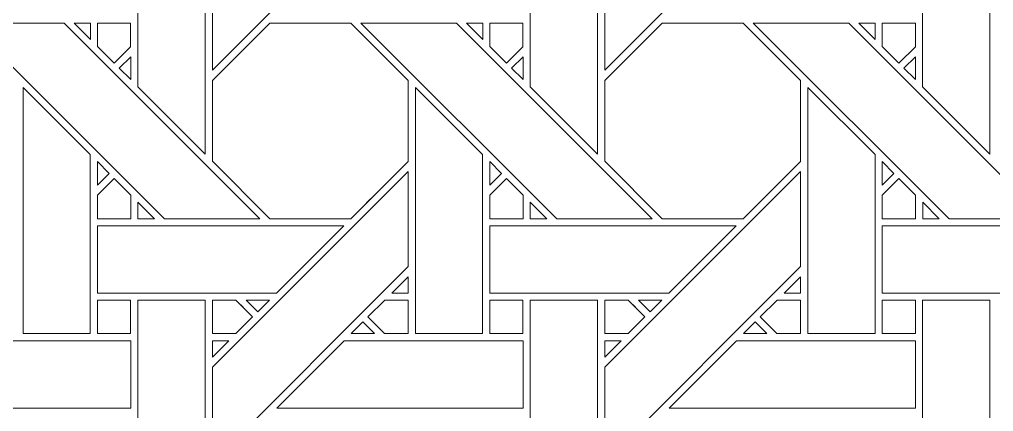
# Model space of a CAD drawing. Header units: inches. Extents: x 2.4 to 22.4, y -0.9 to 19.1.
# Drawn here: x 7.41 to 9.766, y 13.61 to 14.558 of the extents above; entities that cross this region are included whole.
import ezdxf

# ---------------------------------------------------------------- set-up
doc = ezdxf.new("R2010")
doc.units = ezdxf.units.IN
doc.header["$MEASUREMENT"] = 0
doc.layers.add('Design', color=7, linetype='Continuous', lineweight=0)

msp = doc.modelspace()

# ---------------------------------------------------------------- linework, layer by layer
at = {"layer": 'Design'}
for points, knots in [([(12.3829, 19.0948), (6.86, 19.0948), (2.3829, 14.6176), (2.3829, 9.0948), (2.3829, 3.5719), (6.86, -0.9052), (12.3829, -0.9052), (17.9057, -0.9052), (22.3829, 3.5719), (22.3829, 9.0948), (22.3829, 14.6176), (17.9057, 19.0948), (12.3829, 19.0948)], [0, 0, 0, 0, 1, 1, 1, 2, 2, 2, 3, 3, 3, 4, 4, 4, 4]), ([(12.3829, 17.972), (7.4801, 17.972), (3.5056, 13.9975), (3.5056, 9.0948), (3.5056, 4.192), (7.4801, 0.2175), (12.3829, 0.2175), (17.2856, 0.2175), (21.2601, 4.192), (21.2601, 9.0948), (21.2601, 13.9975), (17.2856, 17.972), (12.3829, 17.972)], [0, 0, 0, 0, 1, 1, 1, 2, 2, 2, 3, 3, 3, 4, 4, 4, 4]), ([(8.3504, 14.909), (8.3504, 14.909), (7.8768, 14.4354), (7.8768, 14.4354), (7.8768, 14.4354), (7.8768, 14.6655), (7.8768, 14.6655), (7.8768, 14.6655), (8.3504, 15.139), (8.3504, 15.139), (8.3504, 15.139), (8.3504, 14.909), (8.3504, 14.909)], [0, 0, 0, 0, 1, 1, 1, 2, 2, 2, 3, 3, 3, 4, 4, 4, 4]), ([(9.2992, 14.909), (9.2992, 14.909), (8.8255, 14.4354), (8.8255, 14.4354), (8.8255, 14.4354), (8.8255, 14.6655), (8.8255, 14.6655), (8.8255, 14.6655), (9.2992, 15.139), (9.2992, 15.139), (9.2992, 15.139), (9.2992, 14.909), (9.2992, 14.909)], [0, 0, 0, 0, 1, 1, 1, 2, 2, 2, 3, 3, 3, 4, 4, 4, 4]), ([(7.6967, 14.3954), (7.6967, 14.3954), (7.6967, 14.8276), (7.6967, 14.8276), (7.6967, 14.8276), (7.8596, 14.8276), (7.8596, 14.8276), (7.8596, 14.8276), (7.8596, 14.2324), (7.8596, 14.2324), (7.8596, 14.2324), (7.6967, 14.3954), (7.6967, 14.3954)], [0, 0, 0, 0, 1, 1, 1, 2, 2, 2, 3, 3, 3, 4, 4, 4, 4]), ([(8.8083, 14.8276), (8.8083, 14.8276), (8.8083, 14.2324), (8.8083, 14.2324), (8.8083, 14.2324), (8.6454, 14.3954), (8.6454, 14.3954), (8.6454, 14.3954), (8.6454, 14.8276), (8.6454, 14.8276), (8.6454, 14.8276), (8.8083, 14.8276), (8.8083, 14.8276)], [0, 0, 0, 0, 1, 1, 1, 2, 2, 2, 3, 3, 3, 4, 4, 4, 4]), ([(9.5942, 14.3954), (9.5942, 14.3954), (9.5942, 14.8276), (9.5942, 14.8276), (9.5942, 14.8276), (9.7571, 14.8276), (9.7571, 14.8276), (9.7571, 14.8276), (9.7571, 14.2324), (9.7571, 14.2324), (9.7571, 14.2324), (9.5942, 14.3954), (9.5942, 14.3954)], [0, 0, 0, 0, 1, 1, 1, 2, 2, 2, 3, 3, 3, 4, 4, 4, 4]), ([(7.9918, 14.076), (7.9918, 14.076), (7.7607, 14.076), (7.7607, 14.076), (7.7607, 14.076), (7.2872, 14.5497), (7.2872, 14.5497), (7.2872, 14.5497), (7.5181, 14.5497), (7.5181, 14.5497), (7.5181, 14.5497), (7.9918, 14.076), (7.9918, 14.076)], [0, 0, 0, 0, 1, 1, 1, 2, 2, 2, 3, 3, 3, 4, 4, 4, 4]), ([(7.5422, 14.5497), (7.5422, 14.5497), (7.5817, 14.5497), (7.5817, 14.5497), (7.5817, 14.5497), (7.5817, 14.5099), (7.5817, 14.5099), (7.5817, 14.5099), (7.5422, 14.5497), (7.5422, 14.5497)], [0, 0, 0, 0, 1, 1, 1, 2, 2, 2, 3, 3, 3, 3]), ([(7.6791, 14.5497), (7.6791, 14.5497), (7.6791, 14.4921), (7.6791, 14.4921), (7.6791, 14.4921), (7.6391, 14.4523), (7.6391, 14.4523), (7.6391, 14.4523), (7.5988, 14.4925), (7.5988, 14.4925), (7.5988, 14.4925), (7.5988, 14.5497), (7.5988, 14.5497), (7.5988, 14.5497), (7.6791, 14.5497), (7.6791, 14.5497)], [0, 0, 0, 0, 1, 1, 1, 2, 2, 2, 3, 3, 3, 4, 4, 4, 5, 5, 5, 5]), ([(7.6791, 14.4921), (7.6791, 14.4921), (7.6392, 14.4522), (7.6392, 14.4522), (7.6392, 14.4522), (7.5988, 14.4925), (7.5988, 14.4925), (7.5988, 14.4925), (7.5988, 14.5497), (7.5988, 14.5497), (7.5988, 14.5497), (7.6791, 14.5497), (7.6791, 14.5497), (7.6791, 14.5497), (7.6791, 14.4921), (7.6791, 14.4921)], [0, 0, 0, 0, 1, 1, 1, 2, 2, 2, 3, 3, 3, 4, 4, 4, 5, 5, 5, 5]), ([(8.2117, 14.0761), (8.2117, 14.0761), (8.016, 14.0761), (8.016, 14.0761), (8.016, 14.0761), (7.8767, 14.2153), (7.8767, 14.2153), (7.8767, 14.2153), (7.8767, 14.411), (7.8767, 14.411), (7.8767, 14.411), (8.0154, 14.5497), (8.0154, 14.5497), (8.0154, 14.5497), (8.2116, 14.5497), (8.2116, 14.5497), (8.2116, 14.5497), (8.3504, 14.411), (8.3504, 14.411), (8.3504, 14.411), (8.3504, 14.2148), (8.3504, 14.2148), (8.3326, 14.1969), (8.2207, 14.0851), (8.2117, 14.0761)], [0, 0, 0, 0, 1, 1, 1, 2, 2, 2, 3, 3, 3, 4, 4, 4, 5, 5, 5, 6, 6, 6, 7, 7, 7, 8, 8, 8, 8]), ([(8.0154, 14.5497), (8.0154, 14.5497), (8.2116, 14.5497), (8.2116, 14.5497), (8.2116, 14.5497), (8.3504, 14.411), (8.3504, 14.411), (8.3504, 14.411), (8.3504, 14.2148), (8.3504, 14.2148), (8.3323, 14.1966), (8.2204, 14.0849), (8.2117, 14.0761), (8.2117, 14.0761), (8.016, 14.0761), (8.016, 14.0761), (8.016, 14.0761), (7.8767, 14.2153), (7.8767, 14.2153), (7.8767, 14.2153), (7.8767, 14.411), (7.8767, 14.411), (7.8767, 14.411), (8.0154, 14.5497), (8.0154, 14.5497)], [0, 0, 0, 0, 1, 1, 1, 2, 2, 2, 3, 3, 3, 4, 4, 4, 5, 5, 5, 6, 6, 6, 7, 7, 7, 8, 8, 8, 8]), ([(8.4669, 14.5497), (8.4669, 14.5497), (8.9405, 14.076), (8.9405, 14.076), (8.9405, 14.076), (8.7095, 14.076), (8.7095, 14.076), (8.7095, 14.076), (8.2359, 14.5497), (8.2359, 14.5497), (8.2359, 14.5497), (8.4669, 14.5497), (8.4669, 14.5497)], [0, 0, 0, 0, 1, 1, 1, 2, 2, 2, 3, 3, 3, 4, 4, 4, 4]), ([(8.5304, 14.5497), (8.5304, 14.5497), (8.5304, 14.5099), (8.5304, 14.5099), (8.5304, 14.5099), (8.491, 14.5497), (8.491, 14.5497), (8.491, 14.5497), (8.5304, 14.5497), (8.5304, 14.5497)], [0, 0, 0, 0, 1, 1, 1, 2, 2, 2, 3, 3, 3, 3]), ([(8.6278, 14.5497), (8.6278, 14.5497), (8.6278, 14.4921), (8.6278, 14.4921), (8.6278, 14.4921), (8.5879, 14.4522), (8.5879, 14.4522), (8.5879, 14.4522), (8.5476, 14.4925), (8.5476, 14.4925), (8.5476, 14.4925), (8.5476, 14.5497), (8.5476, 14.5497), (8.5476, 14.5497), (8.6278, 14.5497), (8.6278, 14.5497)], [0, 0, 0, 0, 1, 1, 1, 2, 2, 2, 3, 3, 3, 4, 4, 4, 5, 5, 5, 5]), ([(8.5879, 14.4522), (8.5879, 14.4522), (8.5476, 14.4925), (8.5476, 14.4925), (8.5476, 14.4925), (8.5476, 14.5497), (8.5476, 14.5497), (8.5476, 14.5497), (8.6278, 14.5497), (8.6278, 14.5497), (8.6278, 14.5497), (8.6278, 14.4921), (8.6278, 14.4921), (8.6278, 14.4921), (8.5879, 14.4522), (8.5879, 14.4522)], [0, 0, 0, 0, 1, 1, 1, 2, 2, 2, 3, 3, 3, 4, 4, 4, 5, 5, 5, 5]), ([(8.9642, 14.5497), (8.9642, 14.5497), (9.1604, 14.5497), (9.1604, 14.5497), (9.1604, 14.5497), (9.2991, 14.411), (9.2991, 14.411), (9.2991, 14.411), (9.2991, 14.2148), (9.2991, 14.2148), (9.2813, 14.1969), (9.1694, 14.0851), (9.1604, 14.0761), (9.1604, 14.0761), (8.9647, 14.0761), (8.9647, 14.0761), (8.9647, 14.0761), (8.8255, 14.2153), (8.8255, 14.2153), (8.8255, 14.2153), (8.8255, 14.411), (8.8255, 14.411), (8.8255, 14.411), (8.9642, 14.5497), (8.9642, 14.5497)], [0, 0, 0, 0, 1, 1, 1, 2, 2, 2, 3, 3, 3, 4, 4, 4, 5, 5, 5, 6, 6, 6, 7, 7, 7, 8, 8, 8, 8]), ([(9.1604, 14.5497), (9.1604, 14.5497), (9.2991, 14.411), (9.2991, 14.411), (9.2991, 14.411), (9.2991, 14.2148), (9.2991, 14.2148), (9.281, 14.1966), (9.1692, 14.0849), (9.1604, 14.0761), (9.1604, 14.0761), (8.9647, 14.0761), (8.9647, 14.0761), (8.9647, 14.0761), (8.8255, 14.2153), (8.8255, 14.2153), (8.8255, 14.2153), (8.8255, 14.411), (8.8255, 14.411), (8.8255, 14.411), (8.9642, 14.5497), (8.9642, 14.5497), (8.9642, 14.5497), (9.1604, 14.5497), (9.1604, 14.5497)], [0, 0, 0, 0, 1, 1, 1, 2, 2, 2, 3, 3, 3, 4, 4, 4, 5, 5, 5, 6, 6, 6, 7, 7, 7, 8, 8, 8, 8]), ([(9.8892, 14.076), (9.8892, 14.076), (9.6582, 14.076), (9.6582, 14.076), (9.6582, 14.076), (9.1846, 14.5497), (9.1846, 14.5497), (9.1846, 14.5497), (9.4156, 14.5497), (9.4156, 14.5497), (9.4156, 14.5497), (9.8892, 14.076), (9.8892, 14.076)], [0, 0, 0, 0, 1, 1, 1, 2, 2, 2, 3, 3, 3, 4, 4, 4, 4]), ([(9.4397, 14.5497), (9.4397, 14.5497), (9.4791, 14.5497), (9.4791, 14.5497), (9.4791, 14.5497), (9.4791, 14.5099), (9.4791, 14.5099), (9.4791, 14.5099), (9.4397, 14.5497), (9.4397, 14.5497)], [0, 0, 0, 0, 1, 1, 1, 2, 2, 2, 3, 3, 3, 3]), ([(9.4963, 14.4925), (9.4963, 14.4925), (9.4963, 14.5497), (9.4963, 14.5497), (9.4963, 14.5497), (9.5766, 14.5497), (9.5766, 14.5497), (9.5766, 14.5497), (9.5766, 14.4921), (9.5766, 14.4921), (9.5766, 14.4921), (9.5366, 14.4522), (9.5366, 14.4522), (9.5366, 14.4522), (9.4963, 14.4925), (9.4963, 14.4925)], [0, 0, 0, 0, 1, 1, 1, 2, 2, 2, 3, 3, 3, 4, 4, 4, 5, 5, 5, 5]), ([(9.5766, 14.4921), (9.5766, 14.4921), (9.5366, 14.4522), (9.5366, 14.4522), (9.5366, 14.4522), (9.4963, 14.4925), (9.4963, 14.4925), (9.4963, 14.4925), (9.4963, 14.5497), (9.4963, 14.5497), (9.4963, 14.5497), (9.5766, 14.5497), (9.5766, 14.5497), (9.5766, 14.5497), (9.5766, 14.4921), (9.5766, 14.4921)], [0, 0, 0, 0, 1, 1, 1, 2, 2, 2, 3, 3, 3, 4, 4, 4, 5, 5, 5, 5]), ([(7.6792, 14.4679), (7.6792, 14.4679), (7.6792, 14.4127), (7.6792, 14.4127), (7.6792, 14.4127), (7.6514, 14.4401), (7.6514, 14.4401), (7.6514, 14.4401), (7.6792, 14.4679), (7.6792, 14.4679)], [0, 0, 0, 0, 1, 1, 1, 2, 2, 2, 3, 3, 3, 3]), ([(8.6279, 14.4679), (8.6279, 14.4679), (8.6279, 14.4127), (8.6279, 14.4127), (8.6279, 14.4127), (8.6001, 14.4401), (8.6001, 14.4401), (8.6001, 14.4401), (8.6279, 14.4679), (8.6279, 14.4679)], [0, 0, 0, 0, 1, 1, 1, 2, 2, 2, 3, 3, 3, 3]), ([(9.5766, 14.4679), (9.5766, 14.4679), (9.5766, 14.4127), (9.5766, 14.4127), (9.5766, 14.4127), (9.5488, 14.4401), (9.5488, 14.4401), (9.5488, 14.4401), (9.5766, 14.4679), (9.5766, 14.4679)], [0, 0, 0, 0, 1, 1, 1, 2, 2, 2, 3, 3, 3, 3]), ([(7.4188, 13.798), (7.4188, 13.798), (7.4188, 14.3939), (7.4188, 14.3939), (7.4188, 14.3939), (7.5816, 14.2317), (7.5816, 14.2317), (7.5816, 14.2317), (7.5816, 13.798), (7.5816, 13.798), (7.5816, 13.798), (7.4188, 13.798), (7.4188, 13.798)], [0, 0, 0, 0, 1, 1, 1, 2, 2, 2, 3, 3, 3, 4, 4, 4, 4]), ([(8.3676, 13.798), (8.3676, 13.798), (8.3676, 14.3939), (8.3676, 14.3939), (8.3676, 14.3939), (8.5303, 14.2317), (8.5303, 14.2317), (8.5303, 14.2317), (8.5303, 13.798), (8.5303, 13.798), (8.5303, 13.798), (8.3676, 13.798), (8.3676, 13.798)], [0, 0, 0, 0, 1, 1, 1, 2, 2, 2, 3, 3, 3, 4, 4, 4, 4]), ([(9.3163, 13.798), (9.3163, 13.798), (9.3163, 14.3939), (9.3163, 14.3939), (9.3163, 14.3939), (9.4791, 14.2317), (9.4791, 14.2317), (9.4791, 14.2317), (9.4791, 13.798), (9.4791, 13.798), (9.4791, 13.798), (9.3163, 13.798), (9.3163, 13.798)], [0, 0, 0, 0, 1, 1, 1, 2, 2, 2, 3, 3, 3, 4, 4, 4, 4]), ([(7.5989, 14.1575), (7.5989, 14.1575), (7.5989, 14.2142), (7.5989, 14.2142), (7.5989, 14.2142), (7.6271, 14.1857), (7.6271, 14.1857), (7.6271, 14.1857), (7.5989, 14.1575), (7.5989, 14.1575)], [0, 0, 0, 0, 1, 1, 1, 2, 2, 2, 3, 3, 3, 3]), ([(8.5476, 14.1575), (8.5476, 14.1575), (8.5476, 14.2142), (8.5476, 14.2142), (8.5476, 14.2142), (8.5758, 14.1857), (8.5758, 14.1857), (8.5758, 14.1857), (8.5476, 14.1575), (8.5476, 14.1575)], [0, 0, 0, 0, 1, 1, 1, 2, 2, 2, 3, 3, 3, 3]), ([(9.4964, 14.1575), (9.4964, 14.1575), (9.4964, 14.2142), (9.4964, 14.2142), (9.4964, 14.2142), (9.5246, 14.1857), (9.5246, 14.1857), (9.5246, 14.1857), (9.4964, 14.1575), (9.4964, 14.1575)], [0, 0, 0, 0, 1, 1, 1, 2, 2, 2, 3, 3, 3, 3]), ([(8.3504, 13.9603), (8.3504, 13.9603), (7.8768, 13.4866), (7.8768, 13.4866), (7.8768, 13.4866), (7.8768, 13.7167), (7.8768, 13.7167), (7.8768, 13.7167), (8.3504, 14.1903), (8.3504, 14.1903), (8.3504, 14.1903), (8.3504, 13.9603), (8.3504, 13.9603)], [0, 0, 0, 0, 1, 1, 1, 2, 2, 2, 3, 3, 3, 4, 4, 4, 4]), ([(9.2992, 13.9603), (9.2992, 13.9603), (8.8255, 13.4866), (8.8255, 13.4866), (8.8255, 13.4866), (8.8255, 13.7167), (8.8255, 13.7167), (8.8255, 13.7167), (9.2992, 14.1903), (9.2992, 14.1903), (9.2992, 14.1903), (9.2992, 13.9603), (9.2992, 13.9603)], [0, 0, 0, 0, 1, 1, 1, 2, 2, 2, 3, 3, 3, 4, 4, 4, 4]), ([(7.5988, 14.0759), (7.5988, 14.0759), (7.5988, 14.1331), (7.5988, 14.1331), (7.5988, 14.1331), (7.6392, 14.1735), (7.6392, 14.1735), (7.6392, 14.1735), (7.6795, 14.1331), (7.6795, 14.1331), (7.6795, 14.1331), (7.6795, 14.0759), (7.6795, 14.0759), (7.6795, 14.0759), (7.5988, 14.0759), (7.5988, 14.0759)], [0, 0, 0, 0, 1, 1, 1, 2, 2, 2, 3, 3, 3, 4, 4, 4, 5, 5, 5, 5]), ([(7.6392, 14.1735), (7.6392, 14.1735), (7.6795, 14.1331), (7.6795, 14.1331), (7.6795, 14.1331), (7.6795, 14.0759), (7.6795, 14.0759), (7.6795, 14.0759), (7.5988, 14.0759), (7.5988, 14.0759), (7.5988, 14.0759), (7.5988, 14.1331), (7.5988, 14.1331), (7.5988, 14.1331), (7.6392, 14.1735), (7.6392, 14.1735)], [0, 0, 0, 0, 1, 1, 1, 2, 2, 2, 3, 3, 3, 4, 4, 4, 5, 5, 5, 5]), ([(8.5476, 14.0759), (8.5476, 14.0759), (8.5476, 14.1332), (8.5476, 14.1332), (8.5476, 14.1332), (8.5879, 14.1735), (8.5879, 14.1735), (8.5879, 14.1735), (8.6282, 14.1332), (8.6282, 14.1332), (8.6282, 14.1332), (8.6282, 14.0759), (8.6282, 14.0759), (8.6282, 14.0759), (8.5476, 14.0759), (8.5476, 14.0759)], [0, 0, 0, 0, 1, 1, 1, 2, 2, 2, 3, 3, 3, 4, 4, 4, 5, 5, 5, 5]), ([(8.5879, 14.1735), (8.5879, 14.1735), (8.6282, 14.1332), (8.6282, 14.1332), (8.6282, 14.1332), (8.6282, 14.0759), (8.6282, 14.0759), (8.6282, 14.0759), (8.5476, 14.0759), (8.5476, 14.0759), (8.5476, 14.0759), (8.5476, 14.1332), (8.5476, 14.1332), (8.5476, 14.1332), (8.5879, 14.1735), (8.5879, 14.1735)], [0, 0, 0, 0, 1, 1, 1, 2, 2, 2, 3, 3, 3, 4, 4, 4, 5, 5, 5, 5]), ([(9.4963, 14.0759), (9.4963, 14.0759), (9.4963, 14.1332), (9.4963, 14.1332), (9.4963, 14.1332), (9.5367, 14.1735), (9.5367, 14.1735), (9.5367, 14.1735), (9.577, 14.1332), (9.577, 14.1332), (9.577, 14.1332), (9.577, 14.0759), (9.577, 14.0759), (9.577, 14.0759), (9.4963, 14.0759), (9.4963, 14.0759)], [0, 0, 0, 0, 1, 1, 1, 2, 2, 2, 3, 3, 3, 4, 4, 4, 5, 5, 5, 5]), ([(9.5367, 14.1735), (9.5367, 14.1735), (9.577, 14.1332), (9.577, 14.1332), (9.577, 14.1332), (9.577, 14.0759), (9.577, 14.0759), (9.577, 14.0759), (9.4963, 14.0759), (9.4963, 14.0759), (9.4963, 14.0759), (9.4963, 14.1332), (9.4963, 14.1332), (9.4963, 14.1332), (9.5367, 14.1735), (9.5367, 14.1735)], [0, 0, 0, 0, 1, 1, 1, 2, 2, 2, 3, 3, 3, 4, 4, 4, 5, 5, 5, 5]), ([(7.6968, 14.076), (7.6968, 14.076), (7.6968, 14.1158), (7.6968, 14.1158), (7.6968, 14.1158), (7.7365, 14.076), (7.7365, 14.076), (7.7365, 14.076), (7.6968, 14.076), (7.6968, 14.076)], [0, 0, 0, 0, 1, 1, 1, 2, 2, 2, 3, 3, 3, 3]), ([(8.6455, 14.076), (8.6455, 14.076), (8.6455, 14.1158), (8.6455, 14.1158), (8.6455, 14.1158), (8.6853, 14.076), (8.6853, 14.076), (8.6853, 14.076), (8.6455, 14.076), (8.6455, 14.076)], [0, 0, 0, 0, 1, 1, 1, 2, 2, 2, 3, 3, 3, 3]), ([(9.5943, 14.076), (9.5943, 14.076), (9.5943, 14.1158), (9.5943, 14.1158), (9.5943, 14.1158), (9.634, 14.076), (9.634, 14.076), (9.634, 14.076), (9.5943, 14.076), (9.5943, 14.076)], [0, 0, 0, 0, 1, 1, 1, 2, 2, 2, 3, 3, 3, 3]), ([(8.1946, 14.0588), (8.1946, 14.0588), (8.0319, 13.8961), (8.0319, 13.8961), (8.0319, 13.8961), (7.5989, 13.8961), (7.5989, 13.8961), (7.5989, 13.8961), (7.5989, 14.0588), (7.5989, 14.0588), (7.5989, 14.0588), (8.1946, 14.0588), (8.1946, 14.0588)], [0, 0, 0, 0, 1, 1, 1, 2, 2, 2, 3, 3, 3, 4, 4, 4, 4]), ([(9.1433, 14.0588), (9.1433, 14.0588), (8.9806, 13.8961), (8.9806, 13.8961), (8.9806, 13.8961), (8.5476, 13.8961), (8.5476, 13.8961), (8.5476, 13.8961), (8.5476, 14.0588), (8.5476, 14.0588), (8.5476, 14.0588), (9.1433, 14.0588), (9.1433, 14.0588)], [0, 0, 0, 0, 1, 1, 1, 2, 2, 2, 3, 3, 3, 4, 4, 4, 4]), ([(10.0921, 14.0588), (10.0921, 14.0588), (9.9293, 13.8961), (9.9293, 13.8961), (9.9293, 13.8961), (9.4964, 13.8961), (9.4964, 13.8961), (9.4964, 13.8961), (9.4964, 14.0588), (9.4964, 14.0588), (9.4964, 14.0588), (10.0921, 14.0588), (10.0921, 14.0588)], [0, 0, 0, 0, 1, 1, 1, 2, 2, 2, 3, 3, 3, 4, 4, 4, 4]), ([(8.3107, 13.8961), (8.3107, 13.8961), (8.3504, 13.9359), (8.3504, 13.9359), (8.3504, 13.9359), (8.3504, 13.8961), (8.3504, 13.8961), (8.3504, 13.8961), (8.3107, 13.8961), (8.3107, 13.8961)], [0, 0, 0, 0, 1, 1, 1, 2, 2, 2, 3, 3, 3, 3]), ([(9.2594, 13.8961), (9.2594, 13.8961), (9.2992, 13.9359), (9.2992, 13.9359), (9.2992, 13.9359), (9.2992, 13.8961), (9.2992, 13.8961), (9.2992, 13.8961), (9.2594, 13.8961), (9.2594, 13.8961)], [0, 0, 0, 0, 1, 1, 1, 2, 2, 2, 3, 3, 3, 3]), ([(7.5989, 13.7981), (7.5989, 13.7981), (7.5989, 13.8789), (7.5989, 13.8789), (7.5989, 13.8789), (7.6791, 13.8789), (7.6791, 13.8789), (7.6791, 13.8789), (7.6791, 13.7981), (7.6791, 13.7981), (7.6791, 13.7981), (7.5989, 13.7981), (7.5989, 13.7981)], [0, 0, 0, 0, 1, 1, 1, 2, 2, 2, 3, 3, 3, 4, 4, 4, 4]), ([(7.6791, 13.8789), (7.6791, 13.8789), (7.6791, 13.7981), (7.6791, 13.7981), (7.6791, 13.7981), (7.5989, 13.7981), (7.5989, 13.7981), (7.5989, 13.7981), (7.5989, 13.8789), (7.5989, 13.8789), (7.5989, 13.8789), (7.6791, 13.8789), (7.6791, 13.8789)], [0, 0, 0, 0, 1, 1, 1, 2, 2, 2, 3, 3, 3, 4, 4, 4, 4]), ([(7.8596, 13.8788), (7.8596, 13.8788), (7.8596, 13.2837), (7.8596, 13.2837), (7.8596, 13.2837), (7.6967, 13.4466), (7.6967, 13.4466), (7.6967, 13.4466), (7.6967, 13.8788), (7.6967, 13.8788), (7.6967, 13.8788), (7.8596, 13.8788), (7.8596, 13.8788)], [0, 0, 0, 0, 1, 1, 1, 2, 2, 2, 3, 3, 3, 4, 4, 4, 4]), ([(7.8767, 13.7981), (7.8767, 13.7981), (7.8767, 13.8789), (7.8767, 13.8789), (7.8767, 13.8789), (7.9338, 13.8789), (7.9338, 13.8789), (7.9389, 13.8738), (7.9697, 13.8429), (7.9741, 13.8385), (7.9741, 13.8385), (7.9337, 13.7981), (7.9337, 13.7981), (7.9337, 13.7981), (7.8767, 13.7981), (7.8767, 13.7981)], [0, 0, 0, 0, 1, 1, 1, 2, 2, 2, 3, 3, 3, 4, 4, 4, 5, 5, 5, 5]), ([(7.9741, 13.8385), (7.9741, 13.8385), (7.9337, 13.7981), (7.9337, 13.7981), (7.9337, 13.7981), (7.8767, 13.7981), (7.8767, 13.7981), (7.8767, 13.7981), (7.8767, 13.8789), (7.8767, 13.8789), (7.8767, 13.8789), (7.9338, 13.8789), (7.9338, 13.8789), (7.939, 13.8736), (7.9698, 13.8428), (7.9741, 13.8385)], [0, 0, 0, 0, 1, 1, 1, 2, 2, 2, 3, 3, 3, 4, 4, 4, 5, 5, 5, 5]), ([(7.9582, 13.8788), (7.9582, 13.8788), (8.0146, 13.8788), (8.0146, 13.8788), (8.0146, 13.8788), (7.9864, 13.8506), (7.9864, 13.8506), (7.9864, 13.8506), (7.9582, 13.8788), (7.9582, 13.8788)], [0, 0, 0, 0, 1, 1, 1, 2, 2, 2, 3, 3, 3, 3]), ([(8.2933, 13.7981), (8.2933, 13.7981), (8.2529, 13.8385), (8.2529, 13.8385), (8.2529, 13.8385), (8.2934, 13.8789), (8.2934, 13.8789), (8.2934, 13.8789), (8.3504, 13.8789), (8.3504, 13.8789), (8.3504, 13.8789), (8.3504, 13.7981), (8.3504, 13.7981), (8.3504, 13.7981), (8.2933, 13.7981), (8.2933, 13.7981)], [0, 0, 0, 0, 1, 1, 1, 2, 2, 2, 3, 3, 3, 4, 4, 4, 5, 5, 5, 5]), ([(8.3504, 13.8789), (8.3504, 13.8789), (8.3504, 13.7981), (8.3504, 13.7981), (8.3504, 13.7981), (8.2933, 13.7981), (8.2933, 13.7981), (8.2933, 13.7981), (8.2529, 13.8385), (8.2529, 13.8385), (8.2529, 13.8385), (8.2934, 13.8789), (8.2934, 13.8789), (8.2934, 13.8789), (8.3504, 13.8789), (8.3504, 13.8789)], [0, 0, 0, 0, 1, 1, 1, 2, 2, 2, 3, 3, 3, 4, 4, 4, 5, 5, 5, 5]), ([(8.5476, 13.7981), (8.5476, 13.7981), (8.5476, 13.8789), (8.5476, 13.8789), (8.5476, 13.8789), (8.6278, 13.8789), (8.6278, 13.8789), (8.6278, 13.8789), (8.6278, 13.7981), (8.6278, 13.7981), (8.6278, 13.7981), (8.5476, 13.7981), (8.5476, 13.7981)], [0, 0, 0, 0, 1, 1, 1, 2, 2, 2, 3, 3, 3, 4, 4, 4, 4]), ([(8.6278, 13.8789), (8.6278, 13.8789), (8.6278, 13.7981), (8.6278, 13.7981), (8.6278, 13.7981), (8.5476, 13.7981), (8.5476, 13.7981), (8.5476, 13.7981), (8.5476, 13.8789), (8.5476, 13.8789), (8.5476, 13.8789), (8.6278, 13.8789), (8.6278, 13.8789)], [0, 0, 0, 0, 1, 1, 1, 2, 2, 2, 3, 3, 3, 4, 4, 4, 4]), ([(8.6454, 13.4466), (8.6454, 13.4466), (8.6454, 13.8788), (8.6454, 13.8788), (8.6454, 13.8788), (8.8083, 13.8788), (8.8083, 13.8788), (8.8083, 13.8788), (8.8083, 13.2837), (8.8083, 13.2837), (8.8083, 13.2837), (8.6454, 13.4466), (8.6454, 13.4466)], [0, 0, 0, 0, 1, 1, 1, 2, 2, 2, 3, 3, 3, 4, 4, 4, 4]), ([(8.8825, 13.8789), (8.8877, 13.8738), (8.9184, 13.8429), (8.9228, 13.8385), (8.9228, 13.8385), (8.8824, 13.7981), (8.8824, 13.7981), (8.8824, 13.7981), (8.8255, 13.7981), (8.8255, 13.7981), (8.8255, 13.7981), (8.8255, 13.8789), (8.8255, 13.8789), (8.8255, 13.8789), (8.8825, 13.8789), (8.8825, 13.8789)], [0, 0, 0, 0, 1, 1, 1, 2, 2, 2, 3, 3, 3, 4, 4, 4, 5, 5, 5, 5]), ([(8.907, 13.8544), (8.907, 13.8544), (8.9228, 13.8385), (8.9228, 13.8385), (8.9228, 13.8385), (8.8824, 13.7981), (8.8824, 13.7981), (8.8824, 13.7981), (8.8255, 13.7981), (8.8255, 13.7981), (8.8255, 13.7981), (8.8255, 13.8789), (8.8255, 13.8789), (8.8255, 13.8789), (8.8825, 13.8789), (8.8825, 13.8789), (8.8879, 13.8736), (8.8977, 13.8637), (8.907, 13.8544)], [0, 0, 0, 0, 1, 1, 1, 2, 2, 2, 3, 3, 3, 4, 4, 4, 5, 5, 5, 6, 6, 6, 6]), ([(8.9351, 13.8506), (8.9351, 13.8506), (8.9069, 13.8788), (8.9069, 13.8788), (8.9069, 13.8788), (8.9634, 13.8788), (8.9634, 13.8788), (8.9634, 13.8788), (8.9351, 13.8506), (8.9351, 13.8506)], [0, 0, 0, 0, 1, 1, 1, 2, 2, 2, 3, 3, 3, 3]), ([(9.242, 13.7981), (9.242, 13.7981), (9.2017, 13.8385), (9.2017, 13.8385), (9.2017, 13.8385), (9.2421, 13.8789), (9.2421, 13.8789), (9.2421, 13.8789), (9.2991, 13.8789), (9.2991, 13.8789), (9.2991, 13.8789), (9.2991, 13.7981), (9.2991, 13.7981), (9.2991, 13.7981), (9.242, 13.7981), (9.242, 13.7981)], [0, 0, 0, 0, 1, 1, 1, 2, 2, 2, 3, 3, 3, 4, 4, 4, 5, 5, 5, 5]), ([(9.2991, 13.8789), (9.2991, 13.8789), (9.2991, 13.7981), (9.2991, 13.7981), (9.2991, 13.7981), (9.242, 13.7981), (9.242, 13.7981), (9.242, 13.7981), (9.2017, 13.8385), (9.2017, 13.8385), (9.2017, 13.8385), (9.2421, 13.8789), (9.2421, 13.8789), (9.2421, 13.8789), (9.2991, 13.8789), (9.2991, 13.8789)], [0, 0, 0, 0, 1, 1, 1, 2, 2, 2, 3, 3, 3, 4, 4, 4, 5, 5, 5, 5]), ([(9.4963, 13.7981), (9.4963, 13.7981), (9.4963, 13.8789), (9.4963, 13.8789), (9.4963, 13.8789), (9.5766, 13.8789), (9.5766, 13.8789), (9.5766, 13.8789), (9.5766, 13.7981), (9.5766, 13.7981), (9.5766, 13.7981), (9.4963, 13.7981), (9.4963, 13.7981)], [0, 0, 0, 0, 1, 1, 1, 2, 2, 2, 3, 3, 3, 4, 4, 4, 4]), ([(9.5766, 13.8789), (9.5766, 13.8789), (9.5766, 13.7981), (9.5766, 13.7981), (9.5766, 13.7981), (9.4963, 13.7981), (9.4963, 13.7981), (9.4963, 13.7981), (9.4963, 13.8789), (9.4963, 13.8789), (9.4963, 13.8789), (9.5766, 13.8789), (9.5766, 13.8789)], [0, 0, 0, 0, 1, 1, 1, 2, 2, 2, 3, 3, 3, 4, 4, 4, 4]), ([(9.7571, 13.8788), (9.7571, 13.8788), (9.7571, 13.2837), (9.7571, 13.2837), (9.7571, 13.2837), (9.5942, 13.4466), (9.5942, 13.4466), (9.5942, 13.4466), (9.5942, 13.8788), (9.5942, 13.8788), (9.5942, 13.8788), (9.7571, 13.8788), (9.7571, 13.8788)], [0, 0, 0, 0, 1, 1, 1, 2, 2, 2, 3, 3, 3, 4, 4, 4, 4]), ([(8.2691, 13.798), (8.2691, 13.798), (8.2126, 13.798), (8.2126, 13.798), (8.2126, 13.798), (8.2408, 13.8263), (8.2408, 13.8263), (8.2408, 13.8263), (8.2691, 13.798), (8.2691, 13.798)], [0, 0, 0, 0, 1, 1, 1, 2, 2, 2, 3, 3, 3, 3]), ([(9.2178, 13.798), (9.2178, 13.798), (9.1613, 13.798), (9.1613, 13.798), (9.1613, 13.798), (9.1896, 13.8263), (9.1896, 13.8263), (9.1896, 13.8263), (9.2178, 13.798), (9.2178, 13.798)], [0, 0, 0, 0, 1, 1, 1, 2, 2, 2, 3, 3, 3, 3]), ([(7.6792, 13.7809), (7.6792, 13.7809), (7.6792, 13.6181), (7.6792, 13.6181), (7.6792, 13.6181), (7.0839, 13.6181), (7.0839, 13.6181), (7.0839, 13.6181), (7.2467, 13.7809), (7.2467, 13.7809), (7.2467, 13.7809), (7.6792, 13.7809), (7.6792, 13.7809)], [0, 0, 0, 0, 1, 1, 1, 2, 2, 2, 3, 3, 3, 4, 4, 4, 4]), ([(7.9166, 13.7809), (7.9166, 13.7809), (7.8768, 13.7411), (7.8768, 13.7411), (7.8768, 13.7411), (7.8768, 13.7809), (7.8768, 13.7809), (7.8768, 13.7809), (7.9166, 13.7809), (7.9166, 13.7809)], [0, 0, 0, 0, 1, 1, 1, 2, 2, 2, 3, 3, 3, 3]), ([(8.6279, 13.7809), (8.6279, 13.7809), (8.6279, 13.6181), (8.6279, 13.6181), (8.6279, 13.6181), (8.0326, 13.6181), (8.0326, 13.6181), (8.0326, 13.6181), (8.1954, 13.7809), (8.1954, 13.7809), (8.1954, 13.7809), (8.6279, 13.7809), (8.6279, 13.7809)], [0, 0, 0, 0, 1, 1, 1, 2, 2, 2, 3, 3, 3, 4, 4, 4, 4]), ([(8.8255, 13.7411), (8.8255, 13.7411), (8.8255, 13.7809), (8.8255, 13.7809), (8.8255, 13.7809), (8.8653, 13.7809), (8.8653, 13.7809), (8.8653, 13.7809), (8.8255, 13.7411), (8.8255, 13.7411)], [0, 0, 0, 0, 1, 1, 1, 2, 2, 2, 3, 3, 3, 3]), ([(9.5766, 13.7809), (9.5766, 13.7809), (9.5766, 13.6181), (9.5766, 13.6181), (9.5766, 13.6181), (8.9813, 13.6181), (8.9813, 13.6181), (8.9813, 13.6181), (9.1442, 13.7809), (9.1442, 13.7809), (9.1442, 13.7809), (9.5766, 13.7809), (9.5766, 13.7809)], [0, 0, 0, 0, 1, 1, 1, 2, 2, 2, 3, 3, 3, 4, 4, 4, 4])]:
    msp.add_open_spline(points, degree=3, knots=knots, dxfattribs=at)

doc.saveas('drawing.dxf')
